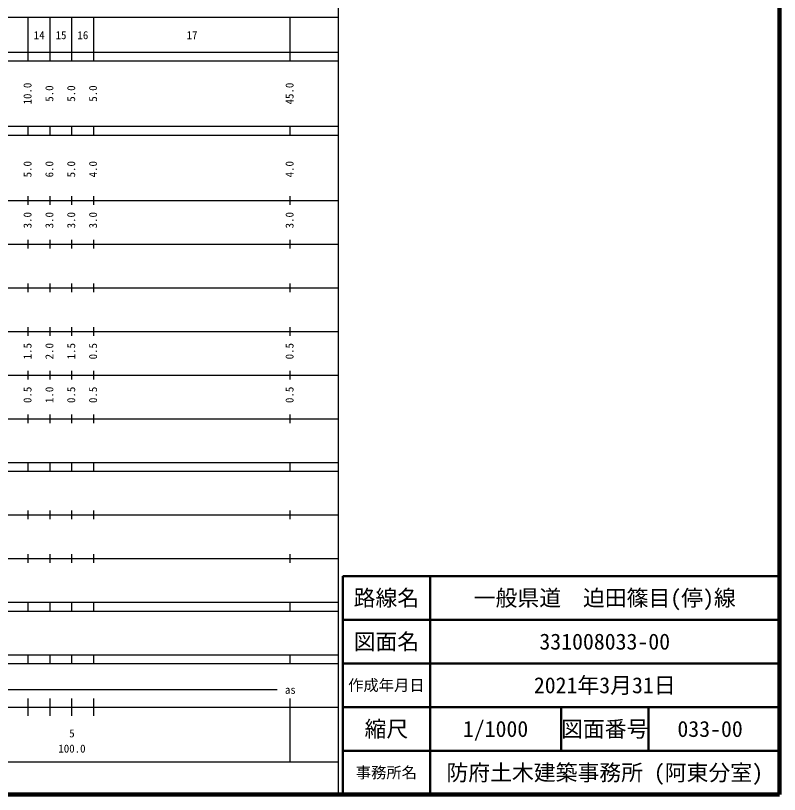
# Model space of a CAD drawing. Units: millimetres on the paper, enlarged 1000 times. Extents: x 40000 to 680000, y 20000 to 380000.
# Drawn here: x 505093 to 680000, y 20000 to 198357 of the extents above; entities that cross this region are included whole.
import ezdxf
from ezdxf.enums import TextEntityAlignment as Align

# ---------------------------------------------------------------- set-up
doc = ezdxf.new("R2010")
doc.units = ezdxf.units.MM
doc.header["$LTSCALE"] = 1000
for name, color, linetype, lineweight in [('M-TTL', 2, 'Continuous', 140), ('M-TTL-BAND', 7, 'Continuous', 25), ('M-TTL-FRAM', 2, 'Continuous', 50), ('M-TTL-LINE', 7, 'Continuous', 50)]:
    doc.layers.add(name, color=color, linetype=linetype, lineweight=lineweight)
doc.layers.add('M-TTL-TXT', color=7, linetype='Continuous')
doc.styles.add('ＭＳ ゴシック', font='')
doc.styles.get('ＭＳ ゴシック').set_extended_font_data('MS Gothic')

msp = doc.modelspace()

# ---------------------------------------------------------------- linework, layer by layer
at = {"layer": 'M-TTL'}
for p, q in [((680000, 20000), (680000, 380000)), ((40000, 20000), (680000, 20000))]:
    msp.add_line(p, q, dxfattribs=at)
at = {"layer": 'M-TTL-BAND'}
for p, q in [((579000, 20000), (579000, 370000)), ((68000, 198000), (579000, 198000)), ((508000, 188000), (508000, 198000)), ((513000, 188000), (513000, 198000)), ((518000, 188000), (518000, 198000)), ((523000, 188000), (523000, 198000)), ((568000, 188000), (568000, 198000)), ((40000, 190000), (579000, 190000)), ((40000, 188000), (579000, 188000)), ((40000, 173000), (579000, 173000)), ((508000, 171000), (508000, 173000)), ((513000, 171000), (513000, 173000)), ((518000, 171000), (518000, 173000)), ((523000, 171000), (523000, 173000)), ((568000, 171000), (568000, 173000)), ((40000, 171000), (579000, 171000)), ((508000, 155000), (508000, 157000)), ((513000, 155000), (513000, 157000)), ((518000, 155000), (518000, 157000)), ((523000, 155000), (523000, 157000)), ((568000, 155000), (568000, 157000)), ((40000, 156000), (579000, 156000)), ((508000, 145000), (508000, 147000)), ((513000, 145000), (513000, 147000)), ((518000, 145000), (518000, 147000)), ((523000, 145000), (523000, 147000)), ((568000, 145000), (568000, 147000)), ((46000, 146000), (579000, 146000)), ((52000, 136000), (579000, 136000)), ((508000, 135000), (508000, 137000)), ((513000, 135000), (513000, 137000)), ((518000, 135000), (518000, 137000)), ((523000, 135000), (523000, 137000)), ((568000, 135000), (568000, 137000)), ((508000, 125000), (508000, 127000)), ((513000, 125000), (513000, 127000)), ((518000, 125000), (518000, 127000)), ((523000, 125000), (523000, 127000)), ((568000, 125000), (568000, 127000)), ((46000, 126000), (579000, 126000)), ((52000, 116000), (579000, 116000)), ((508000, 115000), (508000, 117000)), ((513000, 115000), (513000, 117000)), ((518000, 115000), (518000, 117000)), ((523000, 115000), (523000, 117000)), ((568000, 115000), (568000, 117000)), ((46000, 106000), (579000, 106000)), ((508000, 105000), (508000, 107000)), ((513000, 105000), (513000, 107000)), ((518000, 105000), (518000, 107000)), ((523000, 105000), (523000, 107000)), ((568000, 105000), (568000, 107000)), ((40000, 96000), (579000, 96000)), ((508000, 94000), (508000, 96000)), ((513000, 94000), (513000, 96000)), ((518000, 94000), (518000, 96000)), ((523000, 94000), (523000, 96000)), ((568000, 94000), (568000, 96000)), ((40000, 94000), (579000, 94000)), ((49000, 84000), (579000, 84000)), ((508000, 83000), (508000, 85000)), ((513000, 83000), (513000, 85000)), ((518000, 83000), (518000, 85000)), ((523000, 83000), (523000, 85000)), ((568000, 83000), (568000, 85000)), ((508000, 73000), (508000, 75000)), ((513000, 73000), (513000, 75000)), ((518000, 73000), (518000, 75000)), ((523000, 73000), (523000, 75000)), ((568000, 73000), (568000, 75000)), ((40000, 74000), (579000, 74000)), ((40000, 64000), (579000, 64000)), ((508000, 62000), (508000, 64000)), ((513000, 62000), (513000, 64000)), ((518000, 62000), (518000, 64000)), ((523000, 62000), (523000, 64000)), ((568000, 62000), (568000, 64000)), ((40000, 62000), (579000, 62000)), ((40000, 52000), (579000, 52000)), ((508000, 50000), (508000, 52000)), ((513000, 50000), (513000, 52000)), ((518000, 50000), (518000, 52000)), ((523000, 50000), (523000, 52000)), ((568000, 50000), (568000, 52000)), ((40000, 50000), (579000, 50000)), ((71000, 44000), (565000, 44000)), ((508000, 38000), (508000, 42000)), ((513000, 38000), (513000, 42000)), ((518000, 38000), (518000, 42000)), ((523000, 38000), (523000, 42000)), ((568000, 27500), (568000, 42000)), ((40000, 40000), (579000, 40000)), ((68000, 27500), (579000, 27500))]:
    msp.add_line(p, q, dxfattribs=at)
at = {"layer": 'M-TTL-FRAM'}
for p, q in [((680000, 70000), (580000, 70000)), ((580000, 70000), (580000, 20000))]:
    msp.add_line(p, q, dxfattribs=at)
at = {"layer": 'M-TTL-LINE'}
for p, q in [((600000, 70000), (600000, 20000)), ((680000, 60000), (580000, 60000)), ((680000, 50000), (580000, 50000)), ((680000, 40000), (580000, 40000)), ((630000, 40000), (630000, 30000)), ((650000, 40000), (650000, 30000)), ((680000, 30000), (580000, 30000))]:
    msp.add_line(p, q, dxfattribs=at)

# ---------------------------------------------------------------- texts
at = {"layer": 'M-TTL-BAND', "style": 'ＭＳ ゴシック'}
for s, p in [('14', (510500, 192405)), ('15', (515500, 192405)), ('16', (520500, 192405)), ('17', (545500, 192405)), ('as', (568000, 42500)), ('5', (518000, 32523)), ('100.0', (518000, 29033))]:
    msp.add_text(s, height=1833, dxfattribs=at).set_placement(p, align=Align.BOTTOM_CENTER)
for s, p in [('10.0', (509290, 180500)), ('5.0', (514290, 180500)), ('5.0', (519290, 180500)), ('5.0', (524290, 180500)), ('45.0', (569290, 180500)), ('5.0', (509290, 163174)), ('6.0', (514290, 163174)), ('5.0', (519290, 163174)), ('4.0', (524290, 163174)), ('4.0', (569290, 163174)), ('3.0', (509290, 151500)), ('3.0', (514290, 151500)), ('3.0', (519290, 151500)), ('3.0', (524290, 151500)), ('3.0', (569290, 151500)), ('1.5', (509290, 121500)), ('2.0', (514290, 121500)), ('1.5', (519290, 121500)), ('0.5', (524290, 121500)), ('0.5', (569290, 121500)), ('0.5', (509290, 111500)), ('1.0', (514290, 111500)), ('0.5', (519290, 111500)), ('0.5', (524290, 111500)), ('0.5', (569290, 111500))]:
    msp.add_text(s, height=1833, rotation=90, dxfattribs=at).set_placement(p, align=Align.BOTTOM_CENTER)
at = {"layer": 'M-TTL-TXT', "style": 'ＭＳ ゴシック'}
for s, height, p in [('路線名', 3666, (590000, 65000)), ('路線名', 3666, (590000, 65000)), ('一般県道\u3000迫田篠目(停)線', 3666, (640000, 65000)), ('図面名', 3666, (590000, 55000)), ('図面名', 3666, (590000, 55000)), ('331008033-00', 3666, (640000, 55000)), ('作成年月日', 2566, (590000, 45000)), ('作成年月日', 2566, (590000, 45000)), ('2021年3月31日', 3666, (640000, 45000)), ('縮尺', 3666, (590000, 35000)), ('縮尺', 3666, (590000, 35000)), ('1/1000', 3666, (615000, 35000)), ('図面番号', 3666, (640000, 35000)), ('図面番号', 3666, (640000, 35000)), ('033-00', 3666, (664125, 35000)), ('防府土木建築事務所 (阿東分室)', 3666, (640000, 25000)), ('事務所名', 2566, (590000, 25000)), ('事務所名', 2566, (590000, 25000))]:
    msp.add_text(s, height=height, dxfattribs=at).set_placement(p, align=Align.MIDDLE_CENTER)

doc.saveas('drawing.dxf')
